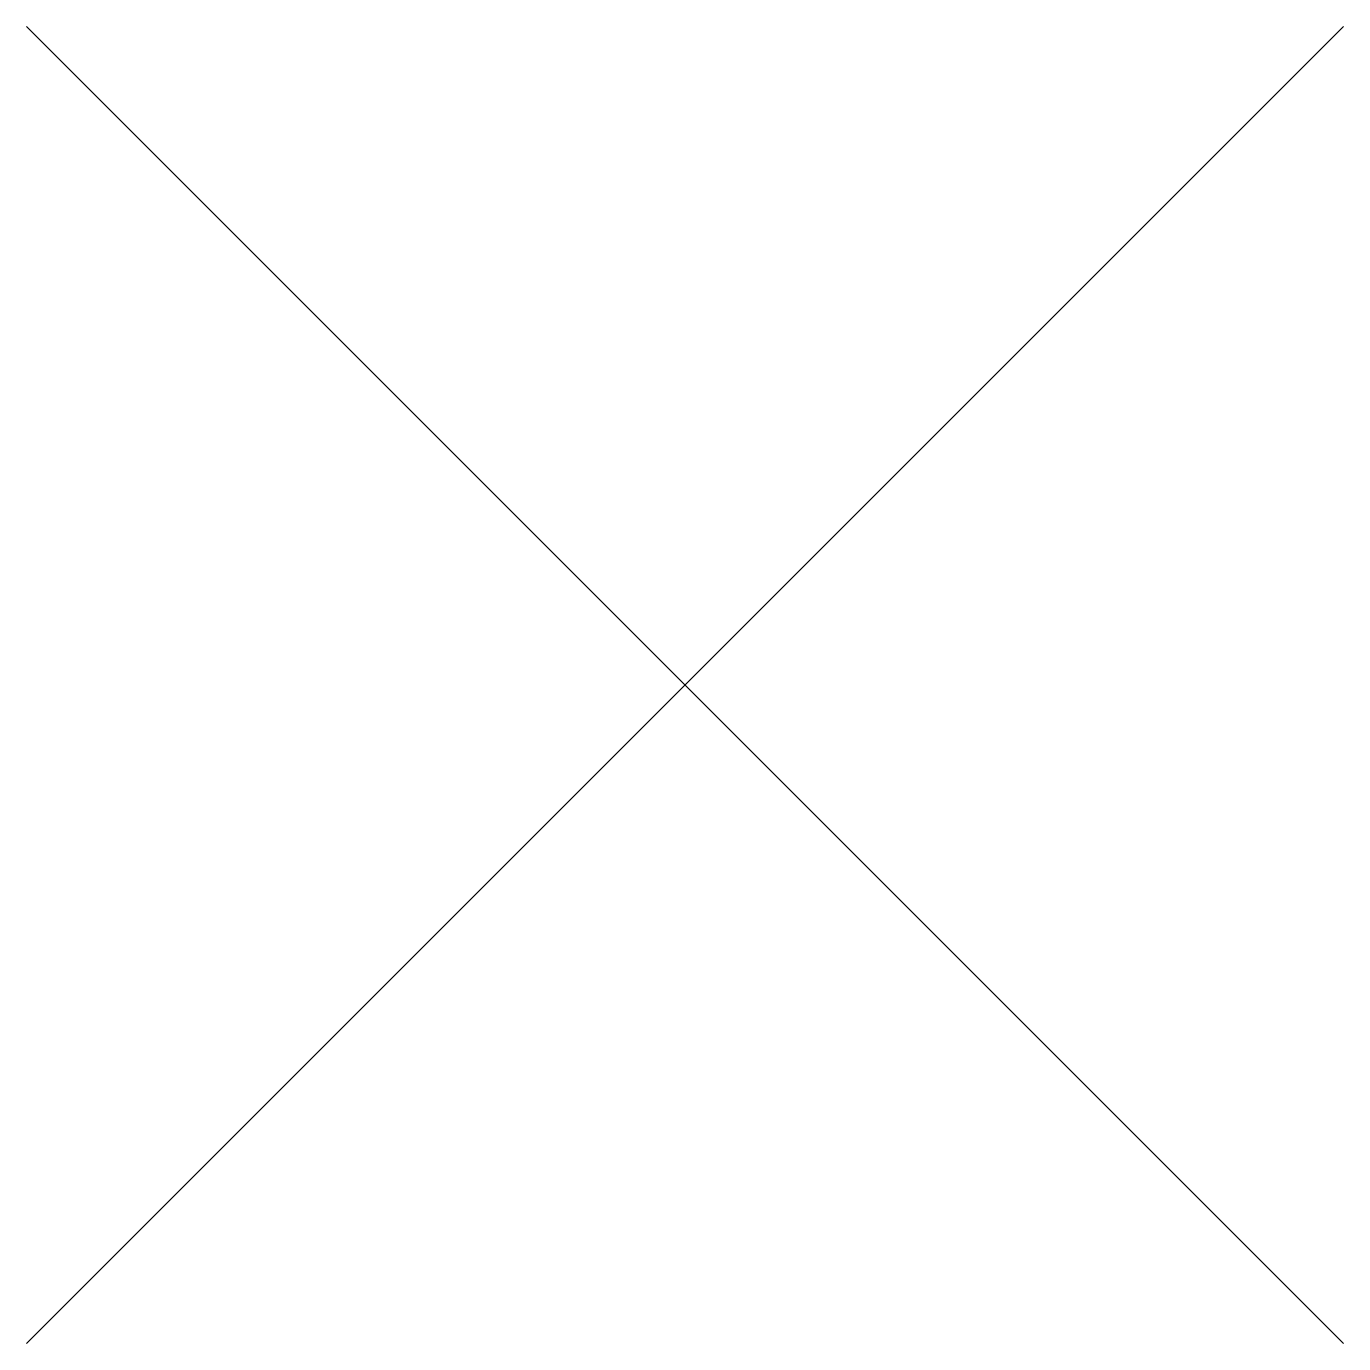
# Model space of a CAD drawing. Extents: x 0 to 10, y 0 to 10.
import ezdxf

# ---------------------------------------------------------------- set-up
doc = ezdxf.new("R2010")
doc.units = 0

msp = doc.modelspace()

# ---------------------------------------------------------------- linework, layer by layer
at = {"color": 1}
msp.add_line((0, 0), (10, 10), dxfattribs=at)
at = {"color": 3}
msp.add_line((10, 0), (0, 10), dxfattribs=at)

doc.saveas('drawing.dxf')
